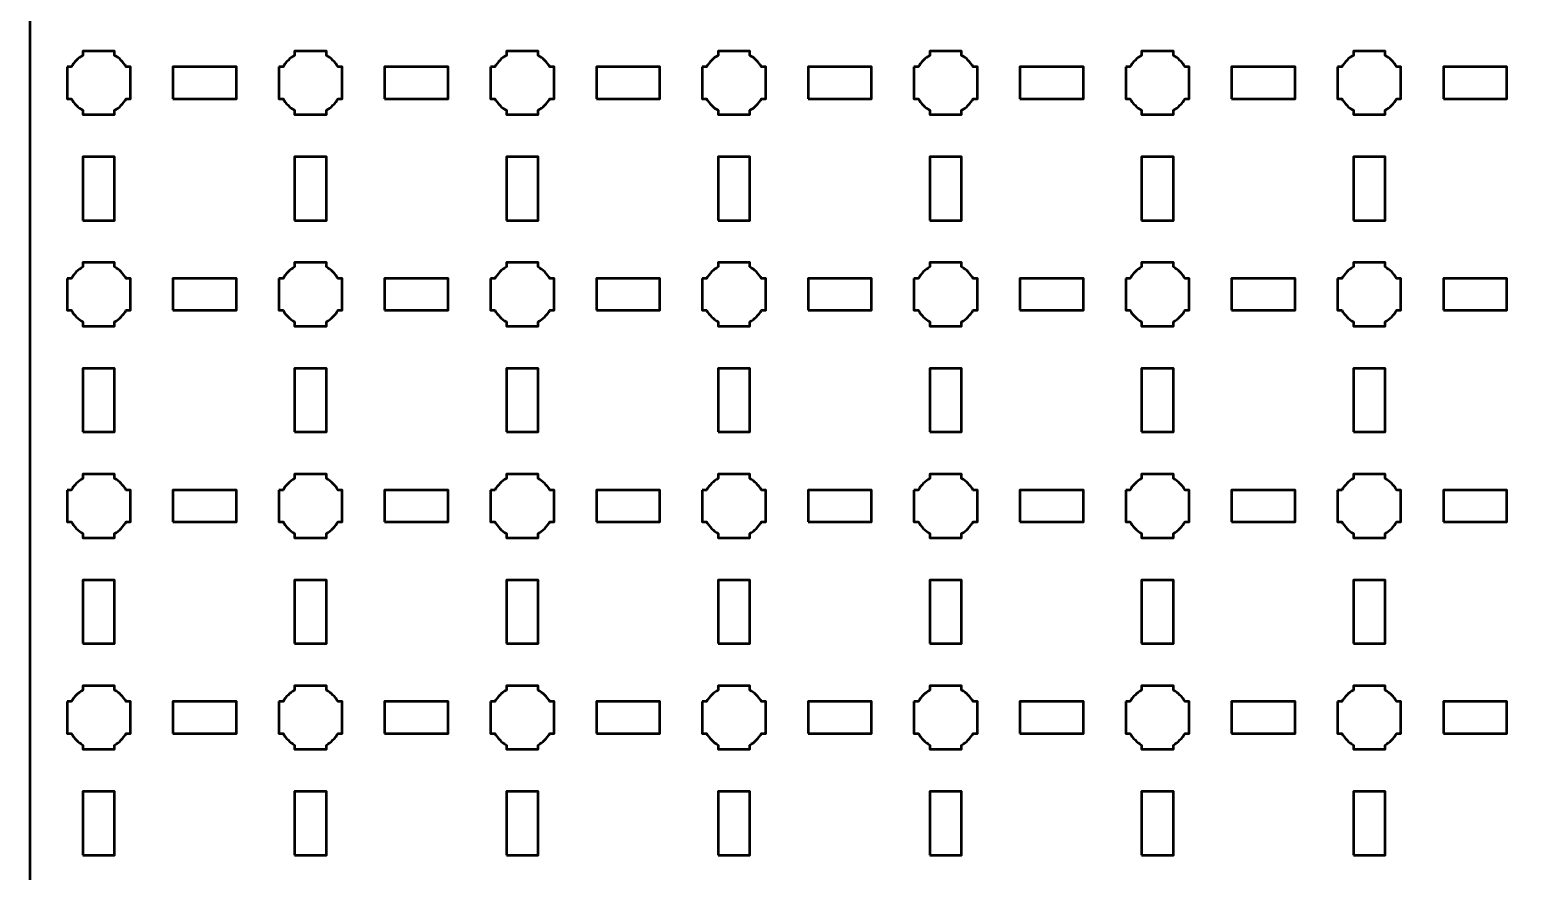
# Model space of a CAD drawing. Header units: centimetres. Extents: x -40.1 to 19.1, y -44.5 to 14.8.
# Drawn here: x -40.15 to -26, y -37.3 to -29.35 of the extents above; entities that cross this region are included whole.
import ezdxf

# ---------------------------------------------------------------- set-up
doc = ezdxf.new("R2010")
doc.units = ezdxf.units.CM
doc.header["$MEASUREMENT"] = 0
doc.layers.add('Layer 1', color=7, linetype='Continuous')

msp = doc.modelspace()

# ---------------------------------------------------------------- linework, layer by layer
at = {"layer": 'Layer 1', "color": 250, "lineweight": 53}
for points in [[(-38.8, -30), (-38.2, -30), (-38.2, -29.7), (-38.8, -29.7), (-38.8, -30)], [(-36.8, -30), (-36.2, -30), (-36.2, -29.7), (-36.8, -29.7), (-36.8, -30)], [(-34.8, -30), (-34.2, -30), (-34.2, -29.7), (-34.8, -29.7), (-34.8, -30)], [(-32.8, -30), (-32.2, -30), (-32.2, -29.7), (-32.8, -29.7), (-32.8, -30)], [(-30.8, -30), (-30.2, -30), (-30.2, -29.7), (-30.8, -29.7), (-30.8, -30)], [(-28.8, -30), (-28.2, -30), (-28.2, -29.7), (-28.8, -29.7), (-28.8, -30)], [(-26.8, -30), (-26.2, -30), (-26.2, -29.7), (-26.8, -29.7), (-26.8, -30)], [(-39.65, -31.15), (-39.35, -31.15), (-39.35, -30.55), (-39.65, -30.55), (-39.65, -31.15)], [(-37.65, -31.15), (-37.35, -31.15), (-37.35, -30.55), (-37.65, -30.55), (-37.65, -31.15)], [(-35.65, -31.15), (-35.35, -31.15), (-35.35, -30.55), (-35.65, -30.55), (-35.65, -31.15)], [(-33.65, -31.15), (-33.35, -31.15), (-33.35, -30.55), (-33.65, -30.55), (-33.65, -31.15)], [(-31.65, -31.15), (-31.35, -31.15), (-31.35, -30.55), (-31.65, -30.55), (-31.65, -31.15)], [(-29.65, -31.15), (-29.35, -31.15), (-29.35, -30.55), (-29.65, -30.55), (-29.65, -31.15)], [(-27.65, -31.15), (-27.35, -31.15), (-27.35, -30.55), (-27.65, -30.55), (-27.65, -31.15)], [(-38.8, -32), (-38.2, -32), (-38.2, -31.7), (-38.8, -31.7), (-38.8, -32)], [(-36.8, -32), (-36.2, -32), (-36.2, -31.7), (-36.8, -31.7), (-36.8, -32)], [(-34.8, -32), (-34.2, -32), (-34.2, -31.7), (-34.8, -31.7), (-34.8, -32)], [(-32.8, -32), (-32.2, -32), (-32.2, -31.7), (-32.8, -31.7), (-32.8, -32)], [(-30.8, -32), (-30.2, -32), (-30.2, -31.7), (-30.8, -31.7), (-30.8, -32)], [(-28.8, -32), (-28.2, -32), (-28.2, -31.7), (-28.8, -31.7), (-28.8, -32)], [(-26.8, -32), (-26.2, -32), (-26.2, -31.7), (-26.8, -31.7), (-26.8, -32)], [(-39.65, -33.15), (-39.35, -33.15), (-39.35, -32.55), (-39.65, -32.55), (-39.65, -33.15)], [(-37.65, -33.15), (-37.35, -33.15), (-37.35, -32.55), (-37.65, -32.55), (-37.65, -33.15)], [(-35.65, -33.15), (-35.35, -33.15), (-35.35, -32.55), (-35.65, -32.55), (-35.65, -33.15)], [(-33.65, -33.15), (-33.35, -33.15), (-33.35, -32.55), (-33.65, -32.55), (-33.65, -33.15)], [(-31.65, -33.15), (-31.35, -33.15), (-31.35, -32.55), (-31.65, -32.55), (-31.65, -33.15)], [(-29.65, -33.15), (-29.35, -33.15), (-29.35, -32.55), (-29.65, -32.55), (-29.65, -33.15)], [(-27.65, -33.15), (-27.35, -33.15), (-27.35, -32.55), (-27.65, -32.55), (-27.65, -33.15)], [(-38.8, -34), (-38.2, -34), (-38.2, -33.7), (-38.8, -33.7), (-38.8, -34)], [(-36.8, -34), (-36.2, -34), (-36.2, -33.7), (-36.8, -33.7), (-36.8, -34)], [(-34.8, -34), (-34.2, -34), (-34.2, -33.7), (-34.8, -33.7), (-34.8, -34)], [(-32.8, -34), (-32.2, -34), (-32.2, -33.7), (-32.8, -33.7), (-32.8, -34)], [(-30.8, -34), (-30.2, -34), (-30.2, -33.7), (-30.8, -33.7), (-30.8, -34)], [(-28.8, -34), (-28.2, -34), (-28.2, -33.7), (-28.8, -33.7), (-28.8, -34)], [(-26.8, -34), (-26.2, -34), (-26.2, -33.7), (-26.8, -33.7), (-26.8, -34)], [(-39.65, -35.15), (-39.35, -35.15), (-39.35, -34.55), (-39.65, -34.55), (-39.65, -35.15)], [(-37.65, -35.15), (-37.35, -35.15), (-37.35, -34.55), (-37.65, -34.55), (-37.65, -35.15)], [(-35.65, -35.15), (-35.35, -35.15), (-35.35, -34.55), (-35.65, -34.55), (-35.65, -35.15)], [(-33.65, -35.15), (-33.35, -35.15), (-33.35, -34.55), (-33.65, -34.55), (-33.65, -35.15)], [(-31.65, -35.15), (-31.35, -35.15), (-31.35, -34.55), (-31.65, -34.55), (-31.65, -35.15)], [(-29.65, -35.15), (-29.35, -35.15), (-29.35, -34.55), (-29.65, -34.55), (-29.65, -35.15)], [(-27.65, -35.15), (-27.35, -35.15), (-27.35, -34.55), (-27.65, -34.55), (-27.65, -35.15)], [(-38.8, -36), (-38.2, -36), (-38.2, -35.7), (-38.8, -35.7), (-38.8, -36)], [(-36.8, -36), (-36.2, -36), (-36.2, -35.7), (-36.8, -35.7), (-36.8, -36)], [(-34.8, -36), (-34.2, -36), (-34.2, -35.7), (-34.8, -35.7), (-34.8, -36)], [(-32.8, -36), (-32.2, -36), (-32.2, -35.7), (-32.8, -35.7), (-32.8, -36)], [(-30.8, -36), (-30.2, -36), (-30.2, -35.7), (-30.8, -35.7), (-30.8, -36)], [(-28.8, -36), (-28.2, -36), (-28.2, -35.7), (-28.8, -35.7), (-28.8, -36)], [(-26.8, -36), (-26.2, -36), (-26.2, -35.7), (-26.8, -35.7), (-26.8, -36)], [(-39.65, -37.15), (-39.35, -37.15), (-39.35, -36.55), (-39.65, -36.55), (-39.65, -37.15)], [(-37.65, -37.15), (-37.35, -37.15), (-37.35, -36.55), (-37.65, -36.55), (-37.65, -37.15)], [(-35.65, -37.15), (-35.35, -37.15), (-35.35, -36.55), (-35.65, -36.55), (-35.65, -37.15)], [(-33.65, -37.15), (-33.35, -37.15), (-33.35, -36.55), (-33.65, -36.55), (-33.65, -37.15)], [(-31.65, -37.15), (-31.35, -37.15), (-31.35, -36.55), (-31.65, -36.55), (-31.65, -37.15)], [(-29.65, -37.15), (-29.35, -37.15), (-29.35, -36.55), (-29.65, -36.55), (-29.65, -37.15)], [(-27.65, -37.15), (-27.35, -37.15), (-27.35, -36.55), (-27.65, -36.55), (-27.65, -37.15)]]:
    msp.add_lwpolyline(points, close=True, dxfattribs=at)
msp.add_open_spline([(-40.15, -44), (-40.15, -44), (-40.15, 14.3), (-40.15, 14.3), (-40.15, 14.3), (-40.15, 14.57609), (-39.92609, 14.8), (-39.65, 14.8), (-39.65, 14.8), (-39.65, 14.8), (18.65, 14.8), (18.65, 14.8), (18.65, 14.8), (18.92609, 14.8), (19.15, 14.57609), (19.15, 14.3), (19.15, 14.3), (19.15, 14.3), (19.15, -44), (19.15, -44), (19.15, -44), (19.15, -44.27609), (18.92609, -44.5), (18.65, -44.5), (18.65, -44.5), (18.65, -44.5), (-39.65, -44.5), (-39.65, -44.5), (-39.65, -44.5), (-39.92609, -44.5), (-40.15, -44.27609), (-40.15, -44)], degree=3, knots=[0, 0, 0, 0, 0.125, 0.125, 0.125, 0.125, 0.25, 0.25, 0.25, 0.25, 0.375, 0.375, 0.375, 0.375, 0.5, 0.5, 0.5, 0.5, 0.625, 0.625, 0.625, 0.625, 0.75, 0.75, 0.75, 0.75, 0.875, 0.875, 0.875, 0.875, 1, 1, 1, 1], dxfattribs=at)
at = {"layer": 'Layer 1', "lineweight": 53}
for points in [[(-39.8, -29.7), (-39.8, -29.7), (-39.75985, -29.7), (-39.75985, -29.7), (-39.75985, -29.7), (-39.7335, -29.65447), (-39.69553, -29.6165), (-39.65, -29.59015), (-39.65, -29.59015), (-39.65, -29.59015), (-39.65, -29.55), (-39.65, -29.55), (-39.65, -29.55), (-39.65, -29.55), (-39.5, -29.55), (-39.5, -29.55), (-39.5, -29.55), (-39.5, -29.55), (-39.35, -29.55), (-39.35, -29.55), (-39.35, -29.55), (-39.35, -29.55), (-39.35, -29.59015), (-39.35, -29.59015), (-39.35, -29.59015), (-39.30447, -29.6165), (-39.2665, -29.65447), (-39.24015, -29.7), (-39.24015, -29.7), (-39.24015, -29.7), (-39.2, -29.7), (-39.2, -29.7), (-39.2, -29.7), (-39.2, -29.7), (-39.2, -29.85), (-39.2, -29.85), (-39.2, -29.85), (-39.2, -29.85), (-39.2, -30), (-39.2, -30), (-39.2, -30), (-39.2, -30), (-39.24015, -30), (-39.24015, -30), (-39.24015, -30), (-39.2665, -30.04553), (-39.30447, -30.0835), (-39.35, -30.10985), (-39.35, -30.10985), (-39.35, -30.10985), (-39.35, -30.15), (-39.35, -30.15), (-39.35, -30.15), (-39.35, -30.15), (-39.5, -30.15), (-39.5, -30.15), (-39.5, -30.15), (-39.5, -30.15), (-39.65, -30.15), (-39.65, -30.15), (-39.65, -30.15), (-39.65, -30.15), (-39.65, -30.10985), (-39.65, -30.10985), (-39.65, -30.10985), (-39.69553, -30.0835), (-39.7335, -30.04553), (-39.75985, -30), (-39.75985, -30), (-39.75985, -30), (-39.8, -30), (-39.8, -30), (-39.8, -30), (-39.8, -30), (-39.8, -29.85), (-39.8, -29.85), (-39.8, -29.85), (-39.8, -29.85), (-39.8, -29.7), (-39.8, -29.7)], [(-37.8, -29.7), (-37.8, -29.7), (-37.75985, -29.7), (-37.75985, -29.7), (-37.75985, -29.7), (-37.7335, -29.65447), (-37.69553, -29.6165), (-37.65, -29.59015), (-37.65, -29.59015), (-37.65, -29.59015), (-37.65, -29.55), (-37.65, -29.55), (-37.65, -29.55), (-37.65, -29.55), (-37.5, -29.55), (-37.5, -29.55), (-37.5, -29.55), (-37.5, -29.55), (-37.35, -29.55), (-37.35, -29.55), (-37.35, -29.55), (-37.35, -29.55), (-37.35, -29.59015), (-37.35, -29.59015), (-37.35, -29.59015), (-37.30447, -29.6165), (-37.2665, -29.65447), (-37.24015, -29.7), (-37.24015, -29.7), (-37.24015, -29.7), (-37.2, -29.7), (-37.2, -29.7), (-37.2, -29.7), (-37.2, -29.7), (-37.2, -29.85), (-37.2, -29.85), (-37.2, -29.85), (-37.2, -29.85), (-37.2, -30), (-37.2, -30), (-37.2, -30), (-37.2, -30), (-37.24015, -30), (-37.24015, -30), (-37.24015, -30), (-37.2665, -30.04553), (-37.30447, -30.0835), (-37.35, -30.10985), (-37.35, -30.10985), (-37.35, -30.10985), (-37.35, -30.15), (-37.35, -30.15), (-37.35, -30.15), (-37.35, -30.15), (-37.5, -30.15), (-37.5, -30.15), (-37.5, -30.15), (-37.5, -30.15), (-37.65, -30.15), (-37.65, -30.15), (-37.65, -30.15), (-37.65, -30.15), (-37.65, -30.10985), (-37.65, -30.10985), (-37.65, -30.10985), (-37.69553, -30.0835), (-37.7335, -30.04553), (-37.75985, -30), (-37.75985, -30), (-37.75985, -30), (-37.8, -30), (-37.8, -30), (-37.8, -30), (-37.8, -30), (-37.8, -29.85), (-37.8, -29.85), (-37.8, -29.85), (-37.8, -29.85), (-37.8, -29.7), (-37.8, -29.7)], [(-35.8, -29.7), (-35.8, -29.7), (-35.75985, -29.7), (-35.75985, -29.7), (-35.75985, -29.7), (-35.7335, -29.65447), (-35.69553, -29.6165), (-35.65, -29.59015), (-35.65, -29.59015), (-35.65, -29.59015), (-35.65, -29.55), (-35.65, -29.55), (-35.65, -29.55), (-35.65, -29.55), (-35.5, -29.55), (-35.5, -29.55), (-35.5, -29.55), (-35.5, -29.55), (-35.35, -29.55), (-35.35, -29.55), (-35.35, -29.55), (-35.35, -29.55), (-35.35, -29.59015), (-35.35, -29.59015), (-35.35, -29.59015), (-35.30447, -29.6165), (-35.2665, -29.65447), (-35.24015, -29.7), (-35.24015, -29.7), (-35.24015, -29.7), (-35.2, -29.7), (-35.2, -29.7), (-35.2, -29.7), (-35.2, -29.7), (-35.2, -29.85), (-35.2, -29.85), (-35.2, -29.85), (-35.2, -29.85), (-35.2, -30), (-35.2, -30), (-35.2, -30), (-35.2, -30), (-35.24015, -30), (-35.24015, -30), (-35.24015, -30), (-35.2665, -30.04553), (-35.30447, -30.0835), (-35.35, -30.10985), (-35.35, -30.10985), (-35.35, -30.10985), (-35.35, -30.15), (-35.35, -30.15), (-35.35, -30.15), (-35.35, -30.15), (-35.5, -30.15), (-35.5, -30.15), (-35.5, -30.15), (-35.5, -30.15), (-35.65, -30.15), (-35.65, -30.15), (-35.65, -30.15), (-35.65, -30.15), (-35.65, -30.10985), (-35.65, -30.10985), (-35.65, -30.10985), (-35.69553, -30.0835), (-35.7335, -30.04553), (-35.75985, -30), (-35.75985, -30), (-35.75985, -30), (-35.8, -30), (-35.8, -30), (-35.8, -30), (-35.8, -30), (-35.8, -29.85), (-35.8, -29.85), (-35.8, -29.85), (-35.8, -29.85), (-35.8, -29.7), (-35.8, -29.7)], [(-33.8, -29.7), (-33.8, -29.7), (-33.75985, -29.7), (-33.75985, -29.7), (-33.75985, -29.7), (-33.7335, -29.65447), (-33.69553, -29.6165), (-33.65, -29.59015), (-33.65, -29.59015), (-33.65, -29.59015), (-33.65, -29.55), (-33.65, -29.55), (-33.65, -29.55), (-33.65, -29.55), (-33.5, -29.55), (-33.5, -29.55), (-33.5, -29.55), (-33.5, -29.55), (-33.35, -29.55), (-33.35, -29.55), (-33.35, -29.55), (-33.35, -29.55), (-33.35, -29.59015), (-33.35, -29.59015), (-33.35, -29.59015), (-33.30447, -29.6165), (-33.2665, -29.65447), (-33.24015, -29.7), (-33.24015, -29.7), (-33.24015, -29.7), (-33.2, -29.7), (-33.2, -29.7), (-33.2, -29.7), (-33.2, -29.7), (-33.2, -29.85), (-33.2, -29.85), (-33.2, -29.85), (-33.2, -29.85), (-33.2, -30), (-33.2, -30), (-33.2, -30), (-33.2, -30), (-33.24015, -30), (-33.24015, -30), (-33.24015, -30), (-33.2665, -30.04553), (-33.30447, -30.0835), (-33.35, -30.10985), (-33.35, -30.10985), (-33.35, -30.10985), (-33.35, -30.15), (-33.35, -30.15), (-33.35, -30.15), (-33.35, -30.15), (-33.5, -30.15), (-33.5, -30.15), (-33.5, -30.15), (-33.5, -30.15), (-33.65, -30.15), (-33.65, -30.15), (-33.65, -30.15), (-33.65, -30.15), (-33.65, -30.10985), (-33.65, -30.10985), (-33.65, -30.10985), (-33.69553, -30.0835), (-33.7335, -30.04553), (-33.75985, -30), (-33.75985, -30), (-33.75985, -30), (-33.8, -30), (-33.8, -30), (-33.8, -30), (-33.8, -30), (-33.8, -29.85), (-33.8, -29.85), (-33.8, -29.85), (-33.8, -29.85), (-33.8, -29.7), (-33.8, -29.7)], [(-31.8, -29.7), (-31.8, -29.7), (-31.75985, -29.7), (-31.75985, -29.7), (-31.75985, -29.7), (-31.7335, -29.65447), (-31.69553, -29.6165), (-31.65, -29.59015), (-31.65, -29.59015), (-31.65, -29.59015), (-31.65, -29.55), (-31.65, -29.55), (-31.65, -29.55), (-31.65, -29.55), (-31.5, -29.55), (-31.5, -29.55), (-31.5, -29.55), (-31.5, -29.55), (-31.35, -29.55), (-31.35, -29.55), (-31.35, -29.55), (-31.35, -29.55), (-31.35, -29.59015), (-31.35, -29.59015), (-31.35, -29.59015), (-31.30447, -29.6165), (-31.2665, -29.65447), (-31.24015, -29.7), (-31.24015, -29.7), (-31.24015, -29.7), (-31.2, -29.7), (-31.2, -29.7), (-31.2, -29.7), (-31.2, -29.7), (-31.2, -29.85), (-31.2, -29.85), (-31.2, -29.85), (-31.2, -29.85), (-31.2, -30), (-31.2, -30), (-31.2, -30), (-31.2, -30), (-31.24015, -30), (-31.24015, -30), (-31.24015, -30), (-31.2665, -30.04553), (-31.30447, -30.0835), (-31.35, -30.10985), (-31.35, -30.10985), (-31.35, -30.10985), (-31.35, -30.15), (-31.35, -30.15), (-31.35, -30.15), (-31.35, -30.15), (-31.5, -30.15), (-31.5, -30.15), (-31.5, -30.15), (-31.5, -30.15), (-31.65, -30.15), (-31.65, -30.15), (-31.65, -30.15), (-31.65, -30.15), (-31.65, -30.10985), (-31.65, -30.10985), (-31.65, -30.10985), (-31.69553, -30.0835), (-31.7335, -30.04553), (-31.75985, -30), (-31.75985, -30), (-31.75985, -30), (-31.8, -30), (-31.8, -30), (-31.8, -30), (-31.8, -30), (-31.8, -29.85), (-31.8, -29.85), (-31.8, -29.85), (-31.8, -29.85), (-31.8, -29.7), (-31.8, -29.7)], [(-29.8, -29.7), (-29.8, -29.7), (-29.75985, -29.7), (-29.75985, -29.7), (-29.75985, -29.7), (-29.7335, -29.65447), (-29.69553, -29.6165), (-29.65, -29.59015), (-29.65, -29.59015), (-29.65, -29.59015), (-29.65, -29.55), (-29.65, -29.55), (-29.65, -29.55), (-29.65, -29.55), (-29.5, -29.55), (-29.5, -29.55), (-29.5, -29.55), (-29.5, -29.55), (-29.35, -29.55), (-29.35, -29.55), (-29.35, -29.55), (-29.35, -29.55), (-29.35, -29.59015), (-29.35, -29.59015), (-29.35, -29.59015), (-29.30447, -29.6165), (-29.2665, -29.65447), (-29.24015, -29.7), (-29.24015, -29.7), (-29.24015, -29.7), (-29.2, -29.7), (-29.2, -29.7), (-29.2, -29.7), (-29.2, -29.7), (-29.2, -29.85), (-29.2, -29.85), (-29.2, -29.85), (-29.2, -29.85), (-29.2, -30), (-29.2, -30), (-29.2, -30), (-29.2, -30), (-29.24015, -30), (-29.24015, -30), (-29.24015, -30), (-29.2665, -30.04553), (-29.30447, -30.0835), (-29.35, -30.10985), (-29.35, -30.10985), (-29.35, -30.10985), (-29.35, -30.15), (-29.35, -30.15), (-29.35, -30.15), (-29.35, -30.15), (-29.5, -30.15), (-29.5, -30.15), (-29.5, -30.15), (-29.5, -30.15), (-29.65, -30.15), (-29.65, -30.15), (-29.65, -30.15), (-29.65, -30.15), (-29.65, -30.10985), (-29.65, -30.10985), (-29.65, -30.10985), (-29.69553, -30.0835), (-29.7335, -30.04553), (-29.75985, -30), (-29.75985, -30), (-29.75985, -30), (-29.8, -30), (-29.8, -30), (-29.8, -30), (-29.8, -30), (-29.8, -29.85), (-29.8, -29.85), (-29.8, -29.85), (-29.8, -29.85), (-29.8, -29.7), (-29.8, -29.7)], [(-27.8, -29.7), (-27.8, -29.7), (-27.75985, -29.7), (-27.75985, -29.7), (-27.75985, -29.7), (-27.7335, -29.65447), (-27.69553, -29.6165), (-27.65, -29.59015), (-27.65, -29.59015), (-27.65, -29.59015), (-27.65, -29.55), (-27.65, -29.55), (-27.65, -29.55), (-27.65, -29.55), (-27.5, -29.55), (-27.5, -29.55), (-27.5, -29.55), (-27.5, -29.55), (-27.35, -29.55), (-27.35, -29.55), (-27.35, -29.55), (-27.35, -29.55), (-27.35, -29.59015), (-27.35, -29.59015), (-27.35, -29.59015), (-27.30447, -29.6165), (-27.2665, -29.65447), (-27.24015, -29.7), (-27.24015, -29.7), (-27.24015, -29.7), (-27.2, -29.7), (-27.2, -29.7), (-27.2, -29.7), (-27.2, -29.7), (-27.2, -29.85), (-27.2, -29.85), (-27.2, -29.85), (-27.2, -29.85), (-27.2, -30), (-27.2, -30), (-27.2, -30), (-27.2, -30), (-27.24015, -30), (-27.24015, -30), (-27.24015, -30), (-27.2665, -30.04553), (-27.30447, -30.0835), (-27.35, -30.10985), (-27.35, -30.10985), (-27.35, -30.10985), (-27.35, -30.15), (-27.35, -30.15), (-27.35, -30.15), (-27.35, -30.15), (-27.5, -30.15), (-27.5, -30.15), (-27.5, -30.15), (-27.5, -30.15), (-27.65, -30.15), (-27.65, -30.15), (-27.65, -30.15), (-27.65, -30.15), (-27.65, -30.10985), (-27.65, -30.10985), (-27.65, -30.10985), (-27.69553, -30.0835), (-27.7335, -30.04553), (-27.75985, -30), (-27.75985, -30), (-27.75985, -30), (-27.8, -30), (-27.8, -30), (-27.8, -30), (-27.8, -30), (-27.8, -29.85), (-27.8, -29.85), (-27.8, -29.85), (-27.8, -29.85), (-27.8, -29.7), (-27.8, -29.7)], [(-39.8, -31.7), (-39.8, -31.7), (-39.75985, -31.7), (-39.75985, -31.7), (-39.75985, -31.7), (-39.7335, -31.65447), (-39.69553, -31.6165), (-39.65, -31.59015), (-39.65, -31.59015), (-39.65, -31.59015), (-39.65, -31.55), (-39.65, -31.55), (-39.65, -31.55), (-39.65, -31.55), (-39.5, -31.55), (-39.5, -31.55), (-39.5, -31.55), (-39.5, -31.55), (-39.35, -31.55), (-39.35, -31.55), (-39.35, -31.55), (-39.35, -31.55), (-39.35, -31.59015), (-39.35, -31.59015), (-39.35, -31.59015), (-39.30447, -31.6165), (-39.2665, -31.65447), (-39.24015, -31.7), (-39.24015, -31.7), (-39.24015, -31.7), (-39.2, -31.7), (-39.2, -31.7), (-39.2, -31.7), (-39.2, -31.7), (-39.2, -31.85), (-39.2, -31.85), (-39.2, -31.85), (-39.2, -31.85), (-39.2, -32), (-39.2, -32), (-39.2, -32), (-39.2, -32), (-39.24015, -32), (-39.24015, -32), (-39.24015, -32), (-39.2665, -32.04553), (-39.30447, -32.0835), (-39.35, -32.10985), (-39.35, -32.10985), (-39.35, -32.10985), (-39.35, -32.15), (-39.35, -32.15), (-39.35, -32.15), (-39.35, -32.15), (-39.5, -32.15), (-39.5, -32.15), (-39.5, -32.15), (-39.5, -32.15), (-39.65, -32.15), (-39.65, -32.15), (-39.65, -32.15), (-39.65, -32.15), (-39.65, -32.10985), (-39.65, -32.10985), (-39.65, -32.10985), (-39.69553, -32.0835), (-39.7335, -32.04553), (-39.75985, -32), (-39.75985, -32), (-39.75985, -32), (-39.8, -32), (-39.8, -32), (-39.8, -32), (-39.8, -32), (-39.8, -31.85), (-39.8, -31.85), (-39.8, -31.85), (-39.8, -31.85), (-39.8, -31.7), (-39.8, -31.7)], [(-37.8, -31.7), (-37.8, -31.7), (-37.75985, -31.7), (-37.75985, -31.7), (-37.75985, -31.7), (-37.7335, -31.65447), (-37.69553, -31.6165), (-37.65, -31.59015), (-37.65, -31.59015), (-37.65, -31.59015), (-37.65, -31.55), (-37.65, -31.55), (-37.65, -31.55), (-37.65, -31.55), (-37.5, -31.55), (-37.5, -31.55), (-37.5, -31.55), (-37.5, -31.55), (-37.35, -31.55), (-37.35, -31.55), (-37.35, -31.55), (-37.35, -31.55), (-37.35, -31.59015), (-37.35, -31.59015), (-37.35, -31.59015), (-37.30447, -31.6165), (-37.2665, -31.65447), (-37.24015, -31.7), (-37.24015, -31.7), (-37.24015, -31.7), (-37.2, -31.7), (-37.2, -31.7), (-37.2, -31.7), (-37.2, -31.7), (-37.2, -31.85), (-37.2, -31.85), (-37.2, -31.85), (-37.2, -31.85), (-37.2, -32), (-37.2, -32), (-37.2, -32), (-37.2, -32), (-37.24015, -32), (-37.24015, -32), (-37.24015, -32), (-37.2665, -32.04553), (-37.30447, -32.0835), (-37.35, -32.10985), (-37.35, -32.10985), (-37.35, -32.10985), (-37.35, -32.15), (-37.35, -32.15), (-37.35, -32.15), (-37.35, -32.15), (-37.5, -32.15), (-37.5, -32.15), (-37.5, -32.15), (-37.5, -32.15), (-37.65, -32.15), (-37.65, -32.15), (-37.65, -32.15), (-37.65, -32.15), (-37.65, -32.10985), (-37.65, -32.10985), (-37.65, -32.10985), (-37.69553, -32.0835), (-37.7335, -32.04553), (-37.75985, -32), (-37.75985, -32), (-37.75985, -32), (-37.8, -32), (-37.8, -32), (-37.8, -32), (-37.8, -32), (-37.8, -31.85), (-37.8, -31.85), (-37.8, -31.85), (-37.8, -31.85), (-37.8, -31.7), (-37.8, -31.7)], [(-35.8, -31.7), (-35.8, -31.7), (-35.75985, -31.7), (-35.75985, -31.7), (-35.75985, -31.7), (-35.7335, -31.65447), (-35.69553, -31.6165), (-35.65, -31.59015), (-35.65, -31.59015), (-35.65, -31.59015), (-35.65, -31.55), (-35.65, -31.55), (-35.65, -31.55), (-35.65, -31.55), (-35.5, -31.55), (-35.5, -31.55), (-35.5, -31.55), (-35.5, -31.55), (-35.35, -31.55), (-35.35, -31.55), (-35.35, -31.55), (-35.35, -31.55), (-35.35, -31.59015), (-35.35, -31.59015), (-35.35, -31.59015), (-35.30447, -31.6165), (-35.2665, -31.65447), (-35.24015, -31.7), (-35.24015, -31.7), (-35.24015, -31.7), (-35.2, -31.7), (-35.2, -31.7), (-35.2, -31.7), (-35.2, -31.7), (-35.2, -31.85), (-35.2, -31.85), (-35.2, -31.85), (-35.2, -31.85), (-35.2, -32), (-35.2, -32), (-35.2, -32), (-35.2, -32), (-35.24015, -32), (-35.24015, -32), (-35.24015, -32), (-35.2665, -32.04553), (-35.30447, -32.0835), (-35.35, -32.10985), (-35.35, -32.10985), (-35.35, -32.10985), (-35.35, -32.15), (-35.35, -32.15), (-35.35, -32.15), (-35.35, -32.15), (-35.5, -32.15), (-35.5, -32.15), (-35.5, -32.15), (-35.5, -32.15), (-35.65, -32.15), (-35.65, -32.15), (-35.65, -32.15), (-35.65, -32.15), (-35.65, -32.10985), (-35.65, -32.10985), (-35.65, -32.10985), (-35.69553, -32.0835), (-35.7335, -32.04553), (-35.75985, -32), (-35.75985, -32), (-35.75985, -32), (-35.8, -32), (-35.8, -32), (-35.8, -32), (-35.8, -32), (-35.8, -31.85), (-35.8, -31.85), (-35.8, -31.85), (-35.8, -31.85), (-35.8, -31.7), (-35.8, -31.7)], [(-33.8, -31.7), (-33.8, -31.7), (-33.75985, -31.7), (-33.75985, -31.7), (-33.75985, -31.7), (-33.7335, -31.65447), (-33.69553, -31.6165), (-33.65, -31.59015), (-33.65, -31.59015), (-33.65, -31.59015), (-33.65, -31.55), (-33.65, -31.55), (-33.65, -31.55), (-33.65, -31.55), (-33.5, -31.55), (-33.5, -31.55), (-33.5, -31.55), (-33.5, -31.55), (-33.35, -31.55), (-33.35, -31.55), (-33.35, -31.55), (-33.35, -31.55), (-33.35, -31.59015), (-33.35, -31.59015), (-33.35, -31.59015), (-33.30447, -31.6165), (-33.2665, -31.65447), (-33.24015, -31.7), (-33.24015, -31.7), (-33.24015, -31.7), (-33.2, -31.7), (-33.2, -31.7), (-33.2, -31.7), (-33.2, -31.7), (-33.2, -31.85), (-33.2, -31.85), (-33.2, -31.85), (-33.2, -31.85), (-33.2, -32), (-33.2, -32), (-33.2, -32), (-33.2, -32), (-33.24015, -32), (-33.24015, -32), (-33.24015, -32), (-33.2665, -32.04553), (-33.30447, -32.0835), (-33.35, -32.10985), (-33.35, -32.10985), (-33.35, -32.10985), (-33.35, -32.15), (-33.35, -32.15), (-33.35, -32.15), (-33.35, -32.15), (-33.5, -32.15), (-33.5, -32.15), (-33.5, -32.15), (-33.5, -32.15), (-33.65, -32.15), (-33.65, -32.15), (-33.65, -32.15), (-33.65, -32.15), (-33.65, -32.10985), (-33.65, -32.10985), (-33.65, -32.10985), (-33.69553, -32.0835), (-33.7335, -32.04553), (-33.75985, -32), (-33.75985, -32), (-33.75985, -32), (-33.8, -32), (-33.8, -32), (-33.8, -32), (-33.8, -32), (-33.8, -31.85), (-33.8, -31.85), (-33.8, -31.85), (-33.8, -31.85), (-33.8, -31.7), (-33.8, -31.7)], [(-31.8, -31.7), (-31.8, -31.7), (-31.75985, -31.7), (-31.75985, -31.7), (-31.75985, -31.7), (-31.7335, -31.65447), (-31.69553, -31.6165), (-31.65, -31.59015), (-31.65, -31.59015), (-31.65, -31.59015), (-31.65, -31.55), (-31.65, -31.55), (-31.65, -31.55), (-31.65, -31.55), (-31.5, -31.55), (-31.5, -31.55), (-31.5, -31.55), (-31.5, -31.55), (-31.35, -31.55), (-31.35, -31.55), (-31.35, -31.55), (-31.35, -31.55), (-31.35, -31.59015), (-31.35, -31.59015), (-31.35, -31.59015), (-31.30447, -31.6165), (-31.2665, -31.65447), (-31.24015, -31.7), (-31.24015, -31.7), (-31.24015, -31.7), (-31.2, -31.7), (-31.2, -31.7), (-31.2, -31.7), (-31.2, -31.7), (-31.2, -31.85), (-31.2, -31.85), (-31.2, -31.85), (-31.2, -31.85), (-31.2, -32), (-31.2, -32), (-31.2, -32), (-31.2, -32), (-31.24015, -32), (-31.24015, -32), (-31.24015, -32), (-31.2665, -32.04553), (-31.30447, -32.0835), (-31.35, -32.10985), (-31.35, -32.10985), (-31.35, -32.10985), (-31.35, -32.15), (-31.35, -32.15), (-31.35, -32.15), (-31.35, -32.15), (-31.5, -32.15), (-31.5, -32.15), (-31.5, -32.15), (-31.5, -32.15), (-31.65, -32.15), (-31.65, -32.15), (-31.65, -32.15), (-31.65, -32.15), (-31.65, -32.10985), (-31.65, -32.10985), (-31.65, -32.10985), (-31.69553, -32.0835), (-31.7335, -32.04553), (-31.75985, -32), (-31.75985, -32), (-31.75985, -32), (-31.8, -32), (-31.8, -32), (-31.8, -32), (-31.8, -32), (-31.8, -31.85), (-31.8, -31.85), (-31.8, -31.85), (-31.8, -31.85), (-31.8, -31.7), (-31.8, -31.7)], [(-29.8, -31.7), (-29.8, -31.7), (-29.75985, -31.7), (-29.75985, -31.7), (-29.75985, -31.7), (-29.7335, -31.65447), (-29.69553, -31.6165), (-29.65, -31.59015), (-29.65, -31.59015), (-29.65, -31.59015), (-29.65, -31.55), (-29.65, -31.55), (-29.65, -31.55), (-29.65, -31.55), (-29.5, -31.55), (-29.5, -31.55), (-29.5, -31.55), (-29.5, -31.55), (-29.35, -31.55), (-29.35, -31.55), (-29.35, -31.55), (-29.35, -31.55), (-29.35, -31.59015), (-29.35, -31.59015), (-29.35, -31.59015), (-29.30447, -31.6165), (-29.2665, -31.65447), (-29.24015, -31.7), (-29.24015, -31.7), (-29.24015, -31.7), (-29.2, -31.7), (-29.2, -31.7), (-29.2, -31.7), (-29.2, -31.7), (-29.2, -31.85), (-29.2, -31.85), (-29.2, -31.85), (-29.2, -31.85), (-29.2, -32), (-29.2, -32), (-29.2, -32), (-29.2, -32), (-29.24015, -32), (-29.24015, -32), (-29.24015, -32), (-29.2665, -32.04553), (-29.30447, -32.0835), (-29.35, -32.10985), (-29.35, -32.10985), (-29.35, -32.10985), (-29.35, -32.15), (-29.35, -32.15), (-29.35, -32.15), (-29.35, -32.15), (-29.5, -32.15), (-29.5, -32.15), (-29.5, -32.15), (-29.5, -32.15), (-29.65, -32.15), (-29.65, -32.15), (-29.65, -32.15), (-29.65, -32.15), (-29.65, -32.10985), (-29.65, -32.10985), (-29.65, -32.10985), (-29.69553, -32.0835), (-29.7335, -32.04553), (-29.75985, -32), (-29.75985, -32), (-29.75985, -32), (-29.8, -32), (-29.8, -32), (-29.8, -32), (-29.8, -32), (-29.8, -31.85), (-29.8, -31.85), (-29.8, -31.85), (-29.8, -31.85), (-29.8, -31.7), (-29.8, -31.7)], [(-27.8, -31.7), (-27.8, -31.7), (-27.75985, -31.7), (-27.75985, -31.7), (-27.75985, -31.7), (-27.7335, -31.65447), (-27.69553, -31.6165), (-27.65, -31.59015), (-27.65, -31.59015), (-27.65, -31.59015), (-27.65, -31.55), (-27.65, -31.55), (-27.65, -31.55), (-27.65, -31.55), (-27.5, -31.55), (-27.5, -31.55), (-27.5, -31.55), (-27.5, -31.55), (-27.35, -31.55), (-27.35, -31.55), (-27.35, -31.55), (-27.35, -31.55), (-27.35, -31.59015), (-27.35, -31.59015), (-27.35, -31.59015), (-27.30447, -31.6165), (-27.2665, -31.65447), (-27.24015, -31.7), (-27.24015, -31.7), (-27.24015, -31.7), (-27.2, -31.7), (-27.2, -31.7), (-27.2, -31.7), (-27.2, -31.7), (-27.2, -31.85), (-27.2, -31.85), (-27.2, -31.85), (-27.2, -31.85), (-27.2, -32), (-27.2, -32), (-27.2, -32), (-27.2, -32), (-27.24015, -32), (-27.24015, -32), (-27.24015, -32), (-27.2665, -32.04553), (-27.30447, -32.0835), (-27.35, -32.10985), (-27.35, -32.10985), (-27.35, -32.10985), (-27.35, -32.15), (-27.35, -32.15), (-27.35, -32.15), (-27.35, -32.15), (-27.5, -32.15), (-27.5, -32.15), (-27.5, -32.15), (-27.5, -32.15), (-27.65, -32.15), (-27.65, -32.15), (-27.65, -32.15), (-27.65, -32.15), (-27.65, -32.10985), (-27.65, -32.10985), (-27.65, -32.10985), (-27.69553, -32.0835), (-27.7335, -32.04553), (-27.75985, -32), (-27.75985, -32), (-27.75985, -32), (-27.8, -32), (-27.8, -32), (-27.8, -32), (-27.8, -32), (-27.8, -31.85), (-27.8, -31.85), (-27.8, -31.85), (-27.8, -31.85), (-27.8, -31.7), (-27.8, -31.7)], [(-39.8, -33.7), (-39.8, -33.7), (-39.75985, -33.7), (-39.75985, -33.7), (-39.75985, -33.7), (-39.7335, -33.65447), (-39.69553, -33.6165), (-39.65, -33.59015), (-39.65, -33.59015), (-39.65, -33.59015), (-39.65, -33.55), (-39.65, -33.55), (-39.65, -33.55), (-39.65, -33.55), (-39.5, -33.55), (-39.5, -33.55), (-39.5, -33.55), (-39.5, -33.55), (-39.35, -33.55), (-39.35, -33.55), (-39.35, -33.55), (-39.35, -33.55), (-39.35, -33.59015), (-39.35, -33.59015), (-39.35, -33.59015), (-39.30447, -33.6165), (-39.2665, -33.65447), (-39.24015, -33.7), (-39.24015, -33.7), (-39.24015, -33.7), (-39.2, -33.7), (-39.2, -33.7), (-39.2, -33.7), (-39.2, -33.7), (-39.2, -33.85), (-39.2, -33.85), (-39.2, -33.85), (-39.2, -33.85), (-39.2, -34), (-39.2, -34), (-39.2, -34), (-39.2, -34), (-39.24015, -34), (-39.24015, -34), (-39.24015, -34), (-39.2665, -34.04553), (-39.30447, -34.0835), (-39.35, -34.10985), (-39.35, -34.10985), (-39.35, -34.10985), (-39.35, -34.15), (-39.35, -34.15), (-39.35, -34.15), (-39.35, -34.15), (-39.5, -34.15), (-39.5, -34.15), (-39.5, -34.15), (-39.5, -34.15), (-39.65, -34.15), (-39.65, -34.15), (-39.65, -34.15), (-39.65, -34.15), (-39.65, -34.10985), (-39.65, -34.10985), (-39.65, -34.10985), (-39.69553, -34.0835), (-39.7335, -34.04553), (-39.75985, -34), (-39.75985, -34), (-39.75985, -34), (-39.8, -34), (-39.8, -34), (-39.8, -34), (-39.8, -34), (-39.8, -33.85), (-39.8, -33.85), (-39.8, -33.85), (-39.8, -33.85), (-39.8, -33.7), (-39.8, -33.7)], [(-37.8, -33.7), (-37.8, -33.7), (-37.75985, -33.7), (-37.75985, -33.7), (-37.75985, -33.7), (-37.7335, -33.65447), (-37.69553, -33.6165), (-37.65, -33.59015), (-37.65, -33.59015), (-37.65, -33.59015), (-37.65, -33.55), (-37.65, -33.55), (-37.65, -33.55), (-37.65, -33.55), (-37.5, -33.55), (-37.5, -33.55), (-37.5, -33.55), (-37.5, -33.55), (-37.35, -33.55), (-37.35, -33.55), (-37.35, -33.55), (-37.35, -33.55), (-37.35, -33.59015), (-37.35, -33.59015), (-37.35, -33.59015), (-37.30447, -33.6165), (-37.2665, -33.65447), (-37.24015, -33.7), (-37.24015, -33.7), (-37.24015, -33.7), (-37.2, -33.7), (-37.2, -33.7), (-37.2, -33.7), (-37.2, -33.7), (-37.2, -33.85), (-37.2, -33.85), (-37.2, -33.85), (-37.2, -33.85), (-37.2, -34), (-37.2, -34), (-37.2, -34), (-37.2, -34), (-37.24015, -34), (-37.24015, -34), (-37.24015, -34), (-37.2665, -34.04553), (-37.30447, -34.0835), (-37.35, -34.10985), (-37.35, -34.10985), (-37.35, -34.10985), (-37.35, -34.15), (-37.35, -34.15), (-37.35, -34.15), (-37.35, -34.15), (-37.5, -34.15), (-37.5, -34.15), (-37.5, -34.15), (-37.5, -34.15), (-37.65, -34.15), (-37.65, -34.15), (-37.65, -34.15), (-37.65, -34.15), (-37.65, -34.10985), (-37.65, -34.10985), (-37.65, -34.10985), (-37.69553, -34.0835), (-37.7335, -34.04553), (-37.75985, -34), (-37.75985, -34), (-37.75985, -34), (-37.8, -34), (-37.8, -34), (-37.8, -34), (-37.8, -34), (-37.8, -33.85), (-37.8, -33.85), (-37.8, -33.85), (-37.8, -33.85), (-37.8, -33.7), (-37.8, -33.7)], [(-35.8, -33.7), (-35.8, -33.7), (-35.75985, -33.7), (-35.75985, -33.7), (-35.75985, -33.7), (-35.7335, -33.65447), (-35.69553, -33.6165), (-35.65, -33.59015), (-35.65, -33.59015), (-35.65, -33.59015), (-35.65, -33.55), (-35.65, -33.55), (-35.65, -33.55), (-35.65, -33.55), (-35.5, -33.55), (-35.5, -33.55), (-35.5, -33.55), (-35.5, -33.55), (-35.35, -33.55), (-35.35, -33.55), (-35.35, -33.55), (-35.35, -33.55), (-35.35, -33.59015), (-35.35, -33.59015), (-35.35, -33.59015), (-35.30447, -33.6165), (-35.2665, -33.65447), (-35.24015, -33.7), (-35.24015, -33.7), (-35.24015, -33.7), (-35.2, -33.7), (-35.2, -33.7), (-35.2, -33.7), (-35.2, -33.7), (-35.2, -33.85), (-35.2, -33.85), (-35.2, -33.85), (-35.2, -33.85), (-35.2, -34), (-35.2, -34), (-35.2, -34), (-35.2, -34), (-35.24015, -34), (-35.24015, -34), (-35.24015, -34), (-35.2665, -34.04553), (-35.30447, -34.0835), (-35.35, -34.10985), (-35.35, -34.10985), (-35.35, -34.10985), (-35.35, -34.15), (-35.35, -34.15), (-35.35, -34.15), (-35.35, -34.15), (-35.5, -34.15), (-35.5, -34.15), (-35.5, -34.15), (-35.5, -34.15), (-35.65, -34.15), (-35.65, -34.15), (-35.65, -34.15), (-35.65, -34.15), (-35.65, -34.10985), (-35.65, -34.10985), (-35.65, -34.10985), (-35.69553, -34.0835), (-35.7335, -34.04553), (-35.75985, -34), (-35.75985, -34), (-35.75985, -34), (-35.8, -34), (-35.8, -34), (-35.8, -34), (-35.8, -34), (-35.8, -33.85), (-35.8, -33.85), (-35.8, -33.85), (-35.8, -33.85), (-35.8, -33.7), (-35.8, -33.7)], [(-33.8, -33.7), (-33.8, -33.7), (-33.75985, -33.7), (-33.75985, -33.7), (-33.75985, -33.7), (-33.7335, -33.65447), (-33.69553, -33.6165), (-33.65, -33.59015), (-33.65, -33.59015), (-33.65, -33.59015), (-33.65, -33.55), (-33.65, -33.55), (-33.65, -33.55), (-33.65, -33.55), (-33.5, -33.55), (-33.5, -33.55), (-33.5, -33.55), (-33.5, -33.55), (-33.35, -33.55), (-33.35, -33.55), (-33.35, -33.55), (-33.35, -33.55), (-33.35, -33.59015), (-33.35, -33.59015), (-33.35, -33.59015), (-33.30447, -33.6165), (-33.2665, -33.65447), (-33.24015, -33.7), (-33.24015, -33.7), (-33.24015, -33.7), (-33.2, -33.7), (-33.2, -33.7), (-33.2, -33.7), (-33.2, -33.7), (-33.2, -33.85), (-33.2, -33.85), (-33.2, -33.85), (-33.2, -33.85), (-33.2, -34), (-33.2, -34), (-33.2, -34), (-33.2, -34), (-33.24015, -34), (-33.24015, -34), (-33.24015, -34), (-33.2665, -34.04553), (-33.30447, -34.0835), (-33.35, -34.10985), (-33.35, -34.10985), (-33.35, -34.10985), (-33.35, -34.15), (-33.35, -34.15), (-33.35, -34.15), (-33.35, -34.15), (-33.5, -34.15), (-33.5, -34.15), (-33.5, -34.15), (-33.5, -34.15), (-33.65, -34.15), (-33.65, -34.15), (-33.65, -34.15), (-33.65, -34.15), (-33.65, -34.10985), (-33.65, -34.10985), (-33.65, -34.10985), (-33.69553, -34.0835), (-33.7335, -34.04553), (-33.75985, -34), (-33.75985, -34), (-33.75985, -34), (-33.8, -34), (-33.8, -34), (-33.8, -34), (-33.8, -34), (-33.8, -33.85), (-33.8, -33.85), (-33.8, -33.85), (-33.8, -33.85), (-33.8, -33.7), (-33.8, -33.7)], [(-31.8, -33.7), (-31.8, -33.7), (-31.75985, -33.7), (-31.75985, -33.7), (-31.75985, -33.7), (-31.7335, -33.65447), (-31.69553, -33.6165), (-31.65, -33.59015), (-31.65, -33.59015), (-31.65, -33.59015), (-31.65, -33.55), (-31.65, -33.55), (-31.65, -33.55), (-31.65, -33.55), (-31.5, -33.55), (-31.5, -33.55), (-31.5, -33.55), (-31.5, -33.55), (-31.35, -33.55), (-31.35, -33.55), (-31.35, -33.55), (-31.35, -33.55), (-31.35, -33.59015), (-31.35, -33.59015), (-31.35, -33.59015), (-31.30447, -33.6165), (-31.2665, -33.65447), (-31.24015, -33.7), (-31.24015, -33.7), (-31.24015, -33.7), (-31.2, -33.7), (-31.2, -33.7), (-31.2, -33.7), (-31.2, -33.7), (-31.2, -33.85), (-31.2, -33.85), (-31.2, -33.85), (-31.2, -33.85), (-31.2, -34), (-31.2, -34), (-31.2, -34), (-31.2, -34), (-31.24015, -34), (-31.24015, -34), (-31.24015, -34), (-31.2665, -34.04553), (-31.30447, -34.0835), (-31.35, -34.10985), (-31.35, -34.10985), (-31.35, -34.10985), (-31.35, -34.15), (-31.35, -34.15), (-31.35, -34.15), (-31.35, -34.15), (-31.5, -34.15), (-31.5, -34.15), (-31.5, -34.15), (-31.5, -34.15), (-31.65, -34.15), (-31.65, -34.15), (-31.65, -34.15), (-31.65, -34.15), (-31.65, -34.10985), (-31.65, -34.10985), (-31.65, -34.10985), (-31.69553, -34.0835), (-31.7335, -34.04553), (-31.75985, -34), (-31.75985, -34), (-31.75985, -34), (-31.8, -34), (-31.8, -34), (-31.8, -34), (-31.8, -34), (-31.8, -33.85), (-31.8, -33.85), (-31.8, -33.85), (-31.8, -33.85), (-31.8, -33.7), (-31.8, -33.7)], [(-29.8, -33.7), (-29.8, -33.7), (-29.75985, -33.7), (-29.75985, -33.7), (-29.75985, -33.7), (-29.7335, -33.65447), (-29.69553, -33.6165), (-29.65, -33.59015), (-29.65, -33.59015), (-29.65, -33.59015), (-29.65, -33.55), (-29.65, -33.55), (-29.65, -33.55), (-29.65, -33.55), (-29.5, -33.55), (-29.5, -33.55), (-29.5, -33.55), (-29.5, -33.55), (-29.35, -33.55), (-29.35, -33.55), (-29.35, -33.55), (-29.35, -33.55), (-29.35, -33.59015), (-29.35, -33.59015), (-29.35, -33.59015), (-29.30447, -33.6165), (-29.2665, -33.65447), (-29.24015, -33.7), (-29.24015, -33.7), (-29.24015, -33.7), (-29.2, -33.7), (-29.2, -33.7), (-29.2, -33.7), (-29.2, -33.7), (-29.2, -33.85), (-29.2, -33.85), (-29.2, -33.85), (-29.2, -33.85), (-29.2, -34), (-29.2, -34), (-29.2, -34), (-29.2, -34), (-29.24015, -34), (-29.24015, -34), (-29.24015, -34), (-29.2665, -34.04553), (-29.30447, -34.0835), (-29.35, -34.10985), (-29.35, -34.10985), (-29.35, -34.10985), (-29.35, -34.15), (-29.35, -34.15), (-29.35, -34.15), (-29.35, -34.15), (-29.5, -34.15), (-29.5, -34.15), (-29.5, -34.15), (-29.5, -34.15), (-29.65, -34.15), (-29.65, -34.15), (-29.65, -34.15), (-29.65, -34.15), (-29.65, -34.10985), (-29.65, -34.10985), (-29.65, -34.10985), (-29.69553, -34.0835), (-29.7335, -34.04553), (-29.75985, -34), (-29.75985, -34), (-29.75985, -34), (-29.8, -34), (-29.8, -34), (-29.8, -34), (-29.8, -34), (-29.8, -33.85), (-29.8, -33.85), (-29.8, -33.85), (-29.8, -33.85), (-29.8, -33.7), (-29.8, -33.7)], [(-27.8, -33.7), (-27.8, -33.7), (-27.75985, -33.7), (-27.75985, -33.7), (-27.75985, -33.7), (-27.7335, -33.65447), (-27.69553, -33.6165), (-27.65, -33.59015), (-27.65, -33.59015), (-27.65, -33.59015), (-27.65, -33.55), (-27.65, -33.55), (-27.65, -33.55), (-27.65, -33.55), (-27.5, -33.55), (-27.5, -33.55), (-27.5, -33.55), (-27.5, -33.55), (-27.35, -33.55), (-27.35, -33.55), (-27.35, -33.55), (-27.35, -33.55), (-27.35, -33.59015), (-27.35, -33.59015), (-27.35, -33.59015), (-27.30447, -33.6165), (-27.2665, -33.65447), (-27.24015, -33.7), (-27.24015, -33.7), (-27.24015, -33.7), (-27.2, -33.7), (-27.2, -33.7), (-27.2, -33.7), (-27.2, -33.7), (-27.2, -33.85), (-27.2, -33.85), (-27.2, -33.85), (-27.2, -33.85), (-27.2, -34), (-27.2, -34), (-27.2, -34), (-27.2, -34), (-27.24015, -34), (-27.24015, -34), (-27.24015, -34), (-27.2665, -34.04553), (-27.30447, -34.0835), (-27.35, -34.10985), (-27.35, -34.10985), (-27.35, -34.10985), (-27.35, -34.15), (-27.35, -34.15), (-27.35, -34.15), (-27.35, -34.15), (-27.5, -34.15), (-27.5, -34.15), (-27.5, -34.15), (-27.5, -34.15), (-27.65, -34.15), (-27.65, -34.15), (-27.65, -34.15), (-27.65, -34.15), (-27.65, -34.10985), (-27.65, -34.10985), (-27.65, -34.10985), (-27.69553, -34.0835), (-27.7335, -34.04553), (-27.75985, -34), (-27.75985, -34), (-27.75985, -34), (-27.8, -34), (-27.8, -34), (-27.8, -34), (-27.8, -34), (-27.8, -33.85), (-27.8, -33.85), (-27.8, -33.85), (-27.8, -33.85), (-27.8, -33.7), (-27.8, -33.7)], [(-39.8, -35.7), (-39.8, -35.7), (-39.75985, -35.7), (-39.75985, -35.7), (-39.75985, -35.7), (-39.7335, -35.65447), (-39.69553, -35.6165), (-39.65, -35.59015), (-39.65, -35.59015), (-39.65, -35.59015), (-39.65, -35.55), (-39.65, -35.55), (-39.65, -35.55), (-39.65, -35.55), (-39.5, -35.55), (-39.5, -35.55), (-39.5, -35.55), (-39.5, -35.55), (-39.35, -35.55), (-39.35, -35.55), (-39.35, -35.55), (-39.35, -35.55), (-39.35, -35.59015), (-39.35, -35.59015), (-39.35, -35.59015), (-39.30447, -35.6165), (-39.2665, -35.65447), (-39.24015, -35.7), (-39.24015, -35.7), (-39.24015, -35.7), (-39.2, -35.7), (-39.2, -35.7), (-39.2, -35.7), (-39.2, -35.7), (-39.2, -35.85), (-39.2, -35.85), (-39.2, -35.85), (-39.2, -35.85), (-39.2, -36), (-39.2, -36), (-39.2, -36), (-39.2, -36), (-39.24015, -36), (-39.24015, -36), (-39.24015, -36), (-39.2665, -36.04553), (-39.30447, -36.0835), (-39.35, -36.10985), (-39.35, -36.10985), (-39.35, -36.10985), (-39.35, -36.15), (-39.35, -36.15), (-39.35, -36.15), (-39.35, -36.15), (-39.5, -36.15), (-39.5, -36.15), (-39.5, -36.15), (-39.5, -36.15), (-39.65, -36.15), (-39.65, -36.15), (-39.65, -36.15), (-39.65, -36.15), (-39.65, -36.10985), (-39.65, -36.10985), (-39.65, -36.10985), (-39.69553, -36.0835), (-39.7335, -36.04553), (-39.75985, -36), (-39.75985, -36), (-39.75985, -36), (-39.8, -36), (-39.8, -36), (-39.8, -36), (-39.8, -36), (-39.8, -35.85), (-39.8, -35.85), (-39.8, -35.85), (-39.8, -35.85), (-39.8, -35.7), (-39.8, -35.7)], [(-37.8, -35.7), (-37.8, -35.7), (-37.75985, -35.7), (-37.75985, -35.7), (-37.75985, -35.7), (-37.7335, -35.65447), (-37.69553, -35.6165), (-37.65, -35.59015), (-37.65, -35.59015), (-37.65, -35.59015), (-37.65, -35.55), (-37.65, -35.55), (-37.65, -35.55), (-37.65, -35.55), (-37.5, -35.55), (-37.5, -35.55), (-37.5, -35.55), (-37.5, -35.55), (-37.35, -35.55), (-37.35, -35.55), (-37.35, -35.55), (-37.35, -35.55), (-37.35, -35.59015), (-37.35, -35.59015), (-37.35, -35.59015), (-37.30447, -35.6165), (-37.2665, -35.65447), (-37.24015, -35.7), (-37.24015, -35.7), (-37.24015, -35.7), (-37.2, -35.7), (-37.2, -35.7), (-37.2, -35.7), (-37.2, -35.7), (-37.2, -35.85), (-37.2, -35.85), (-37.2, -35.85), (-37.2, -35.85), (-37.2, -36), (-37.2, -36), (-37.2, -36), (-37.2, -36), (-37.24015, -36), (-37.24015, -36), (-37.24015, -36), (-37.2665, -36.04553), (-37.30447, -36.0835), (-37.35, -36.10985), (-37.35, -36.10985), (-37.35, -36.10985), (-37.35, -36.15), (-37.35, -36.15), (-37.35, -36.15), (-37.35, -36.15), (-37.5, -36.15), (-37.5, -36.15), (-37.5, -36.15), (-37.5, -36.15), (-37.65, -36.15), (-37.65, -36.15), (-37.65, -36.15), (-37.65, -36.15), (-37.65, -36.10985), (-37.65, -36.10985), (-37.65, -36.10985), (-37.69553, -36.0835), (-37.7335, -36.04553), (-37.75985, -36), (-37.75985, -36), (-37.75985, -36), (-37.8, -36), (-37.8, -36), (-37.8, -36), (-37.8, -36), (-37.8, -35.85), (-37.8, -35.85), (-37.8, -35.85), (-37.8, -35.85), (-37.8, -35.7), (-37.8, -35.7)], [(-35.8, -35.7), (-35.8, -35.7), (-35.75985, -35.7), (-35.75985, -35.7), (-35.75985, -35.7), (-35.7335, -35.65447), (-35.69553, -35.6165), (-35.65, -35.59015), (-35.65, -35.59015), (-35.65, -35.59015), (-35.65, -35.55), (-35.65, -35.55), (-35.65, -35.55), (-35.65, -35.55), (-35.5, -35.55), (-35.5, -35.55), (-35.5, -35.55), (-35.5, -35.55), (-35.35, -35.55), (-35.35, -35.55), (-35.35, -35.55), (-35.35, -35.55), (-35.35, -35.59015), (-35.35, -35.59015), (-35.35, -35.59015), (-35.30447, -35.6165), (-35.2665, -35.65447), (-35.24015, -35.7), (-35.24015, -35.7), (-35.24015, -35.7), (-35.2, -35.7), (-35.2, -35.7), (-35.2, -35.7), (-35.2, -35.7), (-35.2, -35.85), (-35.2, -35.85), (-35.2, -35.85), (-35.2, -35.85), (-35.2, -36), (-35.2, -36), (-35.2, -36), (-35.2, -36), (-35.24015, -36), (-35.24015, -36), (-35.24015, -36), (-35.2665, -36.04553), (-35.30447, -36.0835), (-35.35, -36.10985), (-35.35, -36.10985), (-35.35, -36.10985), (-35.35, -36.15), (-35.35, -36.15), (-35.35, -36.15), (-35.35, -36.15), (-35.5, -36.15), (-35.5, -36.15), (-35.5, -36.15), (-35.5, -36.15), (-35.65, -36.15), (-35.65, -36.15), (-35.65, -36.15), (-35.65, -36.15), (-35.65, -36.10985), (-35.65, -36.10985), (-35.65, -36.10985), (-35.69553, -36.0835), (-35.7335, -36.04553), (-35.75985, -36), (-35.75985, -36), (-35.75985, -36), (-35.8, -36), (-35.8, -36), (-35.8, -36), (-35.8, -36), (-35.8, -35.85), (-35.8, -35.85), (-35.8, -35.85), (-35.8, -35.85), (-35.8, -35.7), (-35.8, -35.7)], [(-33.8, -35.7), (-33.8, -35.7), (-33.75985, -35.7), (-33.75985, -35.7), (-33.75985, -35.7), (-33.7335, -35.65447), (-33.69553, -35.6165), (-33.65, -35.59015), (-33.65, -35.59015), (-33.65, -35.59015), (-33.65, -35.55), (-33.65, -35.55), (-33.65, -35.55), (-33.65, -35.55), (-33.5, -35.55), (-33.5, -35.55), (-33.5, -35.55), (-33.5, -35.55), (-33.35, -35.55), (-33.35, -35.55), (-33.35, -35.55), (-33.35, -35.55), (-33.35, -35.59015), (-33.35, -35.59015), (-33.35, -35.59015), (-33.30447, -35.6165), (-33.2665, -35.65447), (-33.24015, -35.7), (-33.24015, -35.7), (-33.24015, -35.7), (-33.2, -35.7), (-33.2, -35.7), (-33.2, -35.7), (-33.2, -35.7), (-33.2, -35.85), (-33.2, -35.85), (-33.2, -35.85), (-33.2, -35.85), (-33.2, -36), (-33.2, -36), (-33.2, -36), (-33.2, -36), (-33.24015, -36), (-33.24015, -36), (-33.24015, -36), (-33.2665, -36.04553), (-33.30447, -36.0835), (-33.35, -36.10985), (-33.35, -36.10985), (-33.35, -36.10985), (-33.35, -36.15), (-33.35, -36.15), (-33.35, -36.15), (-33.35, -36.15), (-33.5, -36.15), (-33.5, -36.15), (-33.5, -36.15), (-33.5, -36.15), (-33.65, -36.15), (-33.65, -36.15), (-33.65, -36.15), (-33.65, -36.15), (-33.65, -36.10985), (-33.65, -36.10985), (-33.65, -36.10985), (-33.69553, -36.0835), (-33.7335, -36.04553), (-33.75985, -36), (-33.75985, -36), (-33.75985, -36), (-33.8, -36), (-33.8, -36), (-33.8, -36), (-33.8, -36), (-33.8, -35.85), (-33.8, -35.85), (-33.8, -35.85), (-33.8, -35.85), (-33.8, -35.7), (-33.8, -35.7)], [(-31.8, -35.7), (-31.8, -35.7), (-31.75985, -35.7), (-31.75985, -35.7), (-31.75985, -35.7), (-31.7335, -35.65447), (-31.69553, -35.6165), (-31.65, -35.59015), (-31.65, -35.59015), (-31.65, -35.59015), (-31.65, -35.55), (-31.65, -35.55), (-31.65, -35.55), (-31.65, -35.55), (-31.5, -35.55), (-31.5, -35.55), (-31.5, -35.55), (-31.5, -35.55), (-31.35, -35.55), (-31.35, -35.55), (-31.35, -35.55), (-31.35, -35.55), (-31.35, -35.59015), (-31.35, -35.59015), (-31.35, -35.59015), (-31.30447, -35.6165), (-31.2665, -35.65447), (-31.24015, -35.7), (-31.24015, -35.7), (-31.24015, -35.7), (-31.2, -35.7), (-31.2, -35.7), (-31.2, -35.7), (-31.2, -35.7), (-31.2, -35.85), (-31.2, -35.85), (-31.2, -35.85), (-31.2, -35.85), (-31.2, -36), (-31.2, -36), (-31.2, -36), (-31.2, -36), (-31.24015, -36), (-31.24015, -36), (-31.24015, -36), (-31.2665, -36.04553), (-31.30447, -36.0835), (-31.35, -36.10985), (-31.35, -36.10985), (-31.35, -36.10985), (-31.35, -36.15), (-31.35, -36.15), (-31.35, -36.15), (-31.35, -36.15), (-31.5, -36.15), (-31.5, -36.15), (-31.5, -36.15), (-31.5, -36.15), (-31.65, -36.15), (-31.65, -36.15), (-31.65, -36.15), (-31.65, -36.15), (-31.65, -36.10985), (-31.65, -36.10985), (-31.65, -36.10985), (-31.69553, -36.0835), (-31.7335, -36.04553), (-31.75985, -36), (-31.75985, -36), (-31.75985, -36), (-31.8, -36), (-31.8, -36), (-31.8, -36), (-31.8, -36), (-31.8, -35.85), (-31.8, -35.85), (-31.8, -35.85), (-31.8, -35.85), (-31.8, -35.7), (-31.8, -35.7)], [(-29.8, -35.7), (-29.8, -35.7), (-29.75985, -35.7), (-29.75985, -35.7), (-29.75985, -35.7), (-29.7335, -35.65447), (-29.69553, -35.6165), (-29.65, -35.59015), (-29.65, -35.59015), (-29.65, -35.59015), (-29.65, -35.55), (-29.65, -35.55), (-29.65, -35.55), (-29.65, -35.55), (-29.5, -35.55), (-29.5, -35.55), (-29.5, -35.55), (-29.5, -35.55), (-29.35, -35.55), (-29.35, -35.55), (-29.35, -35.55), (-29.35, -35.55), (-29.35, -35.59015), (-29.35, -35.59015), (-29.35, -35.59015), (-29.30447, -35.6165), (-29.2665, -35.65447), (-29.24015, -35.7), (-29.24015, -35.7), (-29.24015, -35.7), (-29.2, -35.7), (-29.2, -35.7), (-29.2, -35.7), (-29.2, -35.7), (-29.2, -35.85), (-29.2, -35.85), (-29.2, -35.85), (-29.2, -35.85), (-29.2, -36), (-29.2, -36), (-29.2, -36), (-29.2, -36), (-29.24015, -36), (-29.24015, -36), (-29.24015, -36), (-29.2665, -36.04553), (-29.30447, -36.0835), (-29.35, -36.10985), (-29.35, -36.10985), (-29.35, -36.10985), (-29.35, -36.15), (-29.35, -36.15), (-29.35, -36.15), (-29.35, -36.15), (-29.5, -36.15), (-29.5, -36.15), (-29.5, -36.15), (-29.5, -36.15), (-29.65, -36.15), (-29.65, -36.15), (-29.65, -36.15), (-29.65, -36.15), (-29.65, -36.10985), (-29.65, -36.10985), (-29.65, -36.10985), (-29.69553, -36.0835), (-29.7335, -36.04553), (-29.75985, -36), (-29.75985, -36), (-29.75985, -36), (-29.8, -36), (-29.8, -36), (-29.8, -36), (-29.8, -36), (-29.8, -35.85), (-29.8, -35.85), (-29.8, -35.85), (-29.8, -35.85), (-29.8, -35.7), (-29.8, -35.7)], [(-27.8, -35.7), (-27.8, -35.7), (-27.75985, -35.7), (-27.75985, -35.7), (-27.75985, -35.7), (-27.7335, -35.65447), (-27.69553, -35.6165), (-27.65, -35.59015), (-27.65, -35.59015), (-27.65, -35.59015), (-27.65, -35.55), (-27.65, -35.55), (-27.65, -35.55), (-27.65, -35.55), (-27.5, -35.55), (-27.5, -35.55), (-27.5, -35.55), (-27.5, -35.55), (-27.35, -35.55), (-27.35, -35.55), (-27.35, -35.55), (-27.35, -35.55), (-27.35, -35.59015), (-27.35, -35.59015), (-27.35, -35.59015), (-27.30447, -35.6165), (-27.2665, -35.65447), (-27.24015, -35.7), (-27.24015, -35.7), (-27.24015, -35.7), (-27.2, -35.7), (-27.2, -35.7), (-27.2, -35.7), (-27.2, -35.7), (-27.2, -35.85), (-27.2, -35.85), (-27.2, -35.85), (-27.2, -35.85), (-27.2, -36), (-27.2, -36), (-27.2, -36), (-27.2, -36), (-27.24015, -36), (-27.24015, -36), (-27.24015, -36), (-27.2665, -36.04553), (-27.30447, -36.0835), (-27.35, -36.10985), (-27.35, -36.10985), (-27.35, -36.10985), (-27.35, -36.15), (-27.35, -36.15), (-27.35, -36.15), (-27.35, -36.15), (-27.5, -36.15), (-27.5, -36.15), (-27.5, -36.15), (-27.5, -36.15), (-27.65, -36.15), (-27.65, -36.15), (-27.65, -36.15), (-27.65, -36.15), (-27.65, -36.10985), (-27.65, -36.10985), (-27.65, -36.10985), (-27.69553, -36.0835), (-27.7335, -36.04553), (-27.75985, -36), (-27.75985, -36), (-27.75985, -36), (-27.8, -36), (-27.8, -36), (-27.8, -36), (-27.8, -36), (-27.8, -35.85), (-27.8, -35.85), (-27.8, -35.85), (-27.8, -35.85), (-27.8, -35.7), (-27.8, -35.7)]]:
    msp.add_open_spline(points, degree=3, knots=[0, 0, 0, 0, 0.05, 0.05, 0.05, 0.05, 0.1, 0.1, 0.1, 0.1, 0.15, 0.15, 0.15, 0.15, 0.2, 0.2, 0.2, 0.2, 0.25, 0.25, 0.25, 0.25, 0.3, 0.3, 0.3, 0.3, 0.35, 0.35, 0.35, 0.35, 0.4, 0.4, 0.4, 0.4, 0.45, 0.45, 0.45, 0.45, 0.5, 0.5, 0.5, 0.5, 0.55, 0.55, 0.55, 0.55, 0.6, 0.6, 0.6, 0.6, 0.65, 0.65, 0.65, 0.65, 0.7, 0.7, 0.7, 0.7, 0.75, 0.75, 0.75, 0.75, 0.8, 0.8, 0.8, 0.8, 0.85, 0.85, 0.85, 0.85, 0.9, 0.9, 0.9, 0.9, 0.95, 0.95, 0.95, 0.95, 1, 1, 1, 1], dxfattribs=at)

doc.saveas('drawing.dxf')
